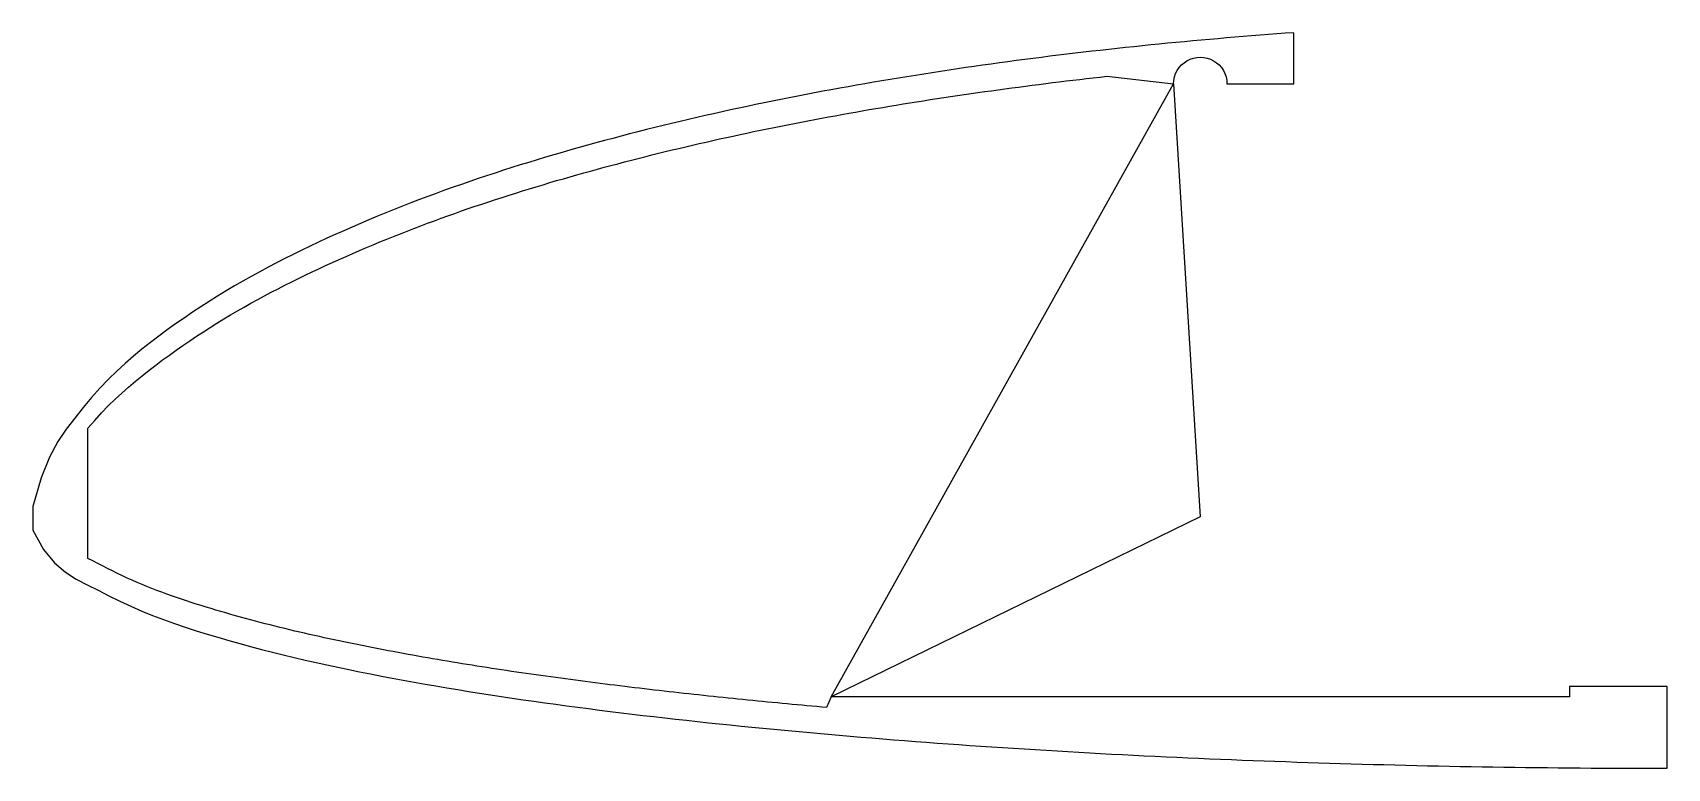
# Model space of a CAD drawing. Extents: x -8.6 to 3.5, y -1.9 to 3.6.
import ezdxf

# ---------------------------------------------------------------- set-up
doc = ezdxf.new("R2010")
doc.units = 0
doc.layers.get('0').update_dxf_attribs({"linetype": 'CONTINUOUS'})

msp = doc.modelspace()

# ---------------------------------------------------------------- linework, layer by layer
msp.add_lwpolyline([(0, 0), (-2.72764, -1.33043), (-2.76136, -1.40801), (-2.79776, -1.4048), (-2.83416, -1.40157), (-2.87056, -1.39831), (-2.90696, -1.39503), (-2.94336, -1.39172), (-2.97976, -1.38839), (-3.01616, -1.38503), (-3.05256, -1.38164), (-3.08896, -1.37823), (-3.12536, -1.37479), (-3.16175, -1.37132), (-3.19815, -1.36782), (-3.23455, -1.3643), (-3.27095, -1.36075), (-3.30735, -1.35717), (-3.34375, -1.35356), (-3.38015, -1.34992), (-3.41655, -1.34626), (-3.45295, -1.34256), (-3.48935, -1.33883), (-3.52575, -1.33508), (-3.56215, -1.33129), (-3.59855, -1.32747), (-3.63495, -1.32362), (-3.67135, -1.31974), (-3.70775, -1.31583), (-3.74415, -1.31189), (-3.78055, -1.30791), (-3.81695, -1.3039), (-3.85335, -1.29986), (-3.88975, -1.29579), (-3.92615, -1.29169), (-3.96255, -1.28755), (-3.99895, -1.28337), (-4.03534, -1.27917), (-4.07174, -1.27493), (-4.10814, -1.27065), (-4.14454, -1.26634), (-4.18094, -1.262), (-4.21734, -1.25762), (-4.25374, -1.25321), (-4.29014, -1.24876), (-4.32654, -1.24427), (-4.36294, -1.23975), (-4.39934, -1.2352), (-4.43574, -1.23061), (-4.47214, -1.22598), (-4.50854, -1.22132), (-4.54494, -1.21662), (-4.58134, -1.21188), (-4.61774, -1.2071), (-4.65414, -1.20229), (-4.69054, -1.19744), (-4.72694, -1.19254), (-4.76334, -1.18761), (-4.79974, -1.18263), (-4.83614, -1.17762), (-4.87253, -1.17256), (-4.90893, -1.16745), (-4.94533, -1.1623), (-4.98173, -1.15711), (-5.01813, -1.15186), (-5.05453, -1.14657), (-5.09093, -1.14123), (-5.12733, -1.13584), (-5.16373, -1.1304), (-5.20013, -1.1249), (-5.23653, -1.11935), (-5.27293, -1.11375), (-5.30933, -1.10809), (-5.34573, -1.10238), (-5.38213, -1.09661), (-5.41853, -1.09078), (-5.45493, -1.08489), (-5.49133, -1.07894), (-5.52773, -1.07293), (-5.56413, -1.06686), (-5.60053, -1.06072), (-5.63693, -1.05452), (-5.67333, -1.04826), (-5.70972, -1.04194), (-5.74612, -1.03554), (-5.78252, -1.02909), (-5.81892, -1.02257), (-5.85532, -1.01598), (-5.89172, -1.00932), (-5.92812, -1.0026), (-5.96452, -0.9958), (-6.00092, -0.98894), (-6.03732, -0.98201), (-6.07372, -0.97501), (-6.11012, -0.96793), (-6.14652, -0.96078), (-6.18292, -0.95356), (-6.21932, -0.94627), (-6.25572, -0.9389), (-6.29212, -0.93145), (-6.32852, -0.92392), (-6.36492, -0.91631), (-6.40132, -0.90861), (-6.43772, -0.90081), (-6.47412, -0.89293), (-6.51052, -0.88494), (-6.54692, -0.87686), (-6.58331, -0.86867), (-6.61971, -0.86037), (-6.65611, -0.85197), (-6.69251, -0.84344), (-6.72891, -0.8348), (-6.76531, -0.82603), (-6.80171, -0.81713), (-6.83811, -0.8081), (-6.87451, -0.79894), (-6.91091, -0.78963), (-6.94731, -0.78018), (-6.98371, -0.77058), (-7.02011, -0.76085), (-7.05651, -0.75097), (-7.09291, -0.74096), (-7.12931, -0.73081), (-7.16571, -0.72052), (-7.20211, -0.7101), (-7.23851, -0.69955), (-7.27491, -0.68887), (-7.31131, -0.67804), (-7.34771, -0.66706), (-7.38411, -0.65589), (-7.4205, -0.64452), (-7.4569, -0.63294), (-7.4933, -0.62111), (-7.5297, -0.60903), (-7.5661, -0.59668), (-7.6025, -0.58403), (-7.6389, -0.57106), (-7.6753, -0.55775), (-7.7117, -0.54407), (-7.7481, -0.52998), (-7.7845, -0.51546), (-7.8209, -0.50047), (-7.8573, -0.48498), (-7.8937, -0.46897), (-7.9301, -0.4524), (-7.9665, -0.43525), (-8.0029, -0.41764), (-8.0393, -0.39969), (-8.0757, -0.38146), (-8.1121, -0.36302), (-8.1485, -0.34444), (-8.1849, -0.32579), (-8.2213, -0.30715), (-8.2213, 0.65334), (-8.17109, 0.71151), (-8.12088, 0.76656), (-8.07068, 0.81842), (-8.02047, 0.86735), (-7.97026, 0.91372), (-7.92006, 0.95797), (-7.86985, 1.00062), (-7.81964, 1.04181), (-7.76944, 1.08168), (-7.71923, 1.12034), (-7.66903, 1.15793), (-7.61882, 1.19458), (-7.56861, 1.23043), (-7.51841, 1.26552), (-7.4682, 1.29987), (-7.41799, 1.33349), (-7.36779, 1.36637), (-7.31758, 1.39852), (-7.26737, 1.42994), (-7.21717, 1.46065), (-7.16696, 1.49067), (-7.11676, 1.52002), (-7.06655, 1.54875), (-7.01634, 1.5769), (-6.96614, 1.60449), (-6.91593, 1.63156), (-6.86572, 1.65815), (-6.81552, 1.68428), (-6.76531, 1.70995), (-6.7151, 1.7352), (-6.6649, 1.76002), (-6.61469, 1.78443), (-6.56449, 1.80846), (-6.51428, 1.83211), (-6.46407, 1.85539), (-6.41387, 1.87832), (-6.36366, 1.90091), (-6.31345, 1.92317), (-6.26325, 1.94512), (-6.21304, 1.96676), (-6.16283, 1.98811), (-6.11263, 2.00917), (-6.06242, 2.02995), (-6.01222, 2.05043), (-5.96201, 2.07064), (-5.9118, 2.09057), (-5.8616, 2.11022), (-5.81139, 2.1296), (-5.76118, 2.14872), (-5.71098, 2.16756), (-5.66077, 2.18615), (-5.61056, 2.20449), (-5.56036, 2.22257), (-5.51015, 2.24041), (-5.45995, 2.25801), (-5.40974, 2.27538), (-5.35953, 2.29252), (-5.30933, 2.30943), (-5.25912, 2.32613), (-5.20891, 2.34261), (-5.15871, 2.35888), (-5.1085, 2.37495), (-5.05829, 2.39082), (-5.00809, 2.40649), (-4.95788, 2.42198), (-4.90768, 2.43727), (-4.85747, 2.45239), (-4.80726, 2.46732), (-4.75706, 2.48208), (-4.70685, 2.49666), (-4.65664, 2.51108), (-4.60644, 2.52532), (-4.55623, 2.5394), (-4.50602, 2.55332), (-4.45582, 2.56707), (-4.40561, 2.58067), (-4.3554, 2.59411), (-4.3052, 2.6074), (-4.25499, 2.62054), (-4.20479, 2.63353), (-4.15458, 2.64637), (-4.10437, 2.65907), (-4.05417, 2.67163), (-4.00396, 2.68405), (-3.95375, 2.69634), (-3.90355, 2.70848), (-3.85334, 2.72049), (-3.80313, 2.73236), (-3.75293, 2.7441), (-3.70272, 2.7557), (-3.65252, 2.76718), (-3.60231, 2.77852), (-3.5521, 2.78973), (-3.5019, 2.80082), (-3.45169, 2.81178), (-3.40148, 2.82261), (-3.35128, 2.83332), (-3.30107, 2.84391), (-3.25086, 2.85437), (-3.20066, 2.86471), (-3.15045, 2.87494), (-3.10025, 2.88505), (-3.05004, 2.89504), (-2.99983, 2.90491), (-2.94963, 2.91468), (-2.89942, 2.92432), (-2.84921, 2.93386), (-2.79901, 2.94329), (-2.7488, 2.95261), (-2.69859, 2.96182), (-2.64839, 2.97092), (-2.59818, 2.97992), (-2.54798, 2.98882), (-2.49777, 2.99761), (-2.44756, 3.0063), (-2.39736, 3.01489), (-2.34715, 3.02339), (-2.29694, 3.03178), (-2.24674, 3.04008), (-2.19653, 3.04828), (-2.14632, 3.05638), (-2.09612, 3.06439), (-2.04591, 3.0723), (-1.99571, 3.08012), (-1.9455, 3.08785), (-1.89529, 3.09549), (-1.84509, 3.10303), (-1.79488, 3.11049), (-1.74467, 3.11785), (-1.69447, 3.12513), (-1.64426, 3.13231), (-1.59405, 3.13941), (-1.54385, 3.14642), (-1.49364, 3.15335), (-1.44344, 3.16019), (-1.39323, 3.16694), (-1.34302, 3.17361), (-1.29282, 3.1802), (-1.24261, 3.18671), (-1.1924, 3.19313), (-1.1422, 3.19946), (-1.09199, 3.20572), (-1.04178, 3.21189), (-0.99158, 3.21799), (-0.94137, 3.224), (-0.89117, 3.22993), (-0.84096, 3.23578), (-0.79075, 3.24155), (-0.74055, 3.24723), (-0.69034, 3.25284), (-0.197, 3.19698), (-0.19531, 3.22269), (-0.19029, 3.24797), (-0.182, 3.27237), (-0.17061, 3.29548), (-0.15629, 3.31691), (-0.1393, 3.33628), (-0.11993, 3.35327), (-0.0985, 3.36759), (-0.07539, 3.37898), (-0.05099, 3.38727), (-0.02571, 3.39229), (0, 3.39398), (0.02571, 3.39229), (0.05099, 3.38727), (0.07539, 3.37898), (0.0985, 3.36759), (0.11993, 3.35327), (0.1393, 3.33628), (0.15629, 3.31691), (0.17061, 3.29548), (0.182, 3.27237), (0.19029, 3.24797), (0.19531, 3.22269), (0.197, 3.19698), (0.69034, 3.19698), (0.69034, 3.57446), (0.62821, 3.57), (0.56608, 3.56543), (0.50395, 3.56077), (0.44182, 3.556), (0.37969, 3.55112), (0.31756, 3.54614), (0.25543, 3.54105), (0.1933, 3.53585), (0.13116, 3.53054), (0.06903, 3.52513), (0.0069, 3.5196), (-0.05523, 3.51396), (-0.11736, 3.50821), (-0.17949, 3.50234), (-0.24162, 3.49636), (-0.30375, 3.49027), (-0.36588, 3.48406), (-0.42801, 3.47773), (-0.49014, 3.47128), (-0.55227, 3.46471), (-0.6144, 3.45803), (-0.67653, 3.45122), (-0.73866, 3.4443), (-0.80079, 3.43725), (-0.86292, 3.43008), (-0.92506, 3.42278), (-0.98719, 3.41537), (-1.04932, 3.40782), (-1.11145, 3.40016), (-1.17358, 3.39236), (-1.23571, 3.38444), (-1.29784, 3.3764), (-1.35997, 3.36822), (-1.4221, 3.35992), (-1.48423, 3.35149), (-1.54636, 3.34292), (-1.60849, 3.33423), (-1.67062, 3.3254), (-1.73275, 3.31644), (-1.79488, 3.30734), (-1.85701, 3.2981), (-1.91914, 3.28872), (-1.98128, 3.27921), (-2.04341, 3.26955), (-2.10554, 3.25974), (-2.16767, 3.2498), (-2.2298, 3.2397), (-2.29193, 3.22946), (-2.35406, 3.21907), (-2.41619, 3.20853), (-2.47832, 3.19784), (-2.54045, 3.18699), (-2.60258, 3.17599), (-2.66471, 3.16482), (-2.72684, 3.1535), (-2.78897, 3.14201), (-2.8511, 3.13035), (-2.91323, 3.11853), (-2.97536, 3.10653), (-3.0375, 3.09437), (-3.09963, 3.08202), (-3.16176, 3.0695), (-3.22389, 3.05679), (-3.28602, 3.0439), (-3.34815, 3.03083), (-3.41028, 3.01757), (-3.47241, 3.00412), (-3.53454, 2.99047), (-3.59667, 2.97663), (-3.6588, 2.96259), (-3.72093, 2.94836), (-3.78306, 2.93392), (-3.84519, 2.91927), (-3.90732, 2.90442), (-3.96945, 2.88936), (-4.03158, 2.87408), (-4.09372, 2.8586), (-4.15585, 2.84289), (-4.21798, 2.82697), (-4.28011, 2.81083), (-4.34224, 2.79446), (-4.40437, 2.77785), (-4.4665, 2.761), (-4.52863, 2.74392), (-4.59076, 2.72658), (-4.65289, 2.70899), (-4.71502, 2.69114), (-4.77715, 2.67303), (-4.83928, 2.65466), (-4.90141, 2.63601), (-4.96354, 2.61708), (-5.02567, 2.59787), (-5.08781, 2.57836), (-5.14994, 2.55854), (-5.21207, 2.53842), (-5.2742, 2.51798), (-5.33633, 2.4972), (-5.39846, 2.47609), (-5.46059, 2.45463), (-5.52272, 2.43281), (-5.58485, 2.41062), (-5.64698, 2.38805), (-5.70911, 2.36509), (-5.77124, 2.34174), (-5.83337, 2.31799), (-5.8955, 2.29381), (-5.95763, 2.26922), (-6.01976, 2.2442), (-6.08189, 2.21875), (-6.14403, 2.19287), (-6.20616, 2.16654), (-6.26829, 2.13976), (-6.33042, 2.11251), (-6.39255, 2.08478), (-6.45468, 2.05653), (-6.51681, 2.02774), (-6.57894, 1.9984), (-6.64107, 1.96847), (-6.7032, 1.93793), (-6.76533, 1.90676), (-6.82746, 1.87491), (-6.88959, 1.84238), (-6.95172, 1.80912), (-7.01385, 1.77508), (-7.07598, 1.7402), (-7.13811, 1.7044), (-7.20025, 1.66763), (-7.26238, 1.62981), (-7.32451, 1.5909), (-7.38664, 1.55088), (-7.44877, 1.50974), (-7.5109, 1.46748), (-7.57303, 1.42407), (-7.63516, 1.37951), (-7.69729, 1.33363), (-7.75942, 1.2862), (-7.82155, 1.23697), (-7.88368, 1.1857), (-7.94581, 1.13214), (-8.00794, 1.07573), (-8.07007, 1.01553), (-8.1322, 0.95088), (-8.19433, 0.88138), (-8.25647, 0.8073), (-8.3186, 0.72898), (-8.38073, 0.64677), (-8.44286, 0.55594), (-8.50499, 0.44148), (-8.56712, 0.28707), (-8.62925, 0.07638), (-8.62925, -0.09952), (-8.54871, -0.24101), (-8.46817, -0.34069), (-8.38763, -0.4098), (-8.30709, -0.45961), (-8.22655, -0.50132), (-8.14601, -0.54253), (-8.06547, -0.58338), (-7.98493, -0.62311), (-7.90439, -0.66088), (-7.82385, -0.69597), (-7.74331, -0.72862), (-7.66277, -0.75916), (-7.58223, -0.7879), (-7.50169, -0.81515), (-7.42115, -0.84113), (-7.34061, -0.86603), (-7.26007, -0.89006), (-7.17953, -0.91341), (-7.099, -0.9361), (-7.01846, -0.95812), (-6.93792, -0.97946), (-6.85738, -1.0001), (-6.77684, -1.02006), (-6.6963, -1.03939), (-6.61576, -1.05812), (-6.53522, -1.07631), (-6.45468, -1.09399), (-6.37414, -1.11121), (-6.2936, -1.12799), (-6.21306, -1.14437), (-6.13252, -1.16038), (-6.05198, -1.17604), (-5.97144, -1.19135), (-5.8909, -1.20632), (-5.81036, -1.22095), (-5.72982, -1.23526), (-5.64928, -1.24925), (-5.56874, -1.26293), (-5.4882, -1.2763), (-5.40766, -1.28937), (-5.32712, -1.30215), (-5.24658, -1.31466), (-5.16604, -1.3269), (-5.0855, -1.33888), (-5.00496, -1.35061), (-4.92442, -1.36211), (-4.84388, -1.37339), (-4.76335, -1.38446), (-4.68281, -1.39532), (-4.60227, -1.40599), (-4.52173, -1.41647), (-4.44119, -1.42677), (-4.36065, -1.43689), (-4.28011, -1.44684), (-4.19957, -1.45661), (-4.11903, -1.46622), (-4.03849, -1.47565), (-3.95795, -1.48492), (-3.87741, -1.49403), (-3.79687, -1.50297), (-3.71633, -1.51175), (-3.63579, -1.52038), (-3.55525, -1.52886), (-3.47471, -1.53718), (-3.39417, -1.54536), (-3.31363, -1.5534), (-3.23309, -1.56129), (-3.15255, -1.56905), (-3.07201, -1.57667), (-2.99147, -1.58416), (-2.91093, -1.59152), (-2.83039, -1.59875), (-2.74985, -1.60587), (-2.66931, -1.61286), (-2.58877, -1.61973), (-2.50823, -1.62649), (-2.4277, -1.63313), (-2.34716, -1.63966), (-2.26662, -1.64607), (-2.18608, -1.65237), (-2.10554, -1.65856), (-2.025, -1.66464), (-1.94446, -1.6706), (-1.86392, -1.67646), (-1.78338, -1.68221), (-1.70284, -1.68786), (-1.6223, -1.69339), (-1.54176, -1.69883), (-1.46122, -1.70415), (-1.38068, -1.70938), (-1.30014, -1.7145), (-1.2196, -1.71951), (-1.13906, -1.72443), (-1.05852, -1.72924), (-0.97798, -1.73395), (-0.89744, -1.73857), (-0.8169, -1.74308), (-0.73636, -1.74749), (-0.65582, -1.7518), (-0.57528, -1.75602), (-0.49474, -1.76014), (-0.4142, -1.76416), (-0.33366, -1.76809), (-0.25312, -1.77192), (-0.17258, -1.77566), (-0.09205, -1.77931), (-0.01151, -1.78286), (0.06903, -1.78632), (0.14957, -1.7897), (0.23011, -1.79299), (0.31065, -1.79619), (0.39119, -1.7993), (0.47173, -1.80233), (0.55227, -1.80527), (0.63281, -1.80813), (0.71335, -1.81091), (0.79389, -1.81361), (0.87443, -1.81622), (0.95497, -1.81875), (1.03551, -1.8212), (1.11605, -1.82357), (1.19659, -1.82586), (1.27713, -1.82806), (1.35767, -1.83019), (1.43821, -1.83223), (1.51875, -1.83419), (1.59929, -1.83607), (1.67983, -1.83787), (1.76037, -1.83959), (1.84091, -1.84123), (1.92145, -1.84279), (2.00199, -1.84426), (2.08253, -1.84566), (2.16307, -1.84698), (2.2436, -1.84821), (2.32414, -1.84937), (2.40468, -1.85044), (2.48522, -1.85143), (2.56576, -1.85235), (2.6463, -1.85318), (2.72684, -1.85393), (2.80738, -1.8546), (2.88792, -1.85519), (2.96846, -1.8557), (3.049, -1.85613), (3.12954, -1.85647), (3.21008, -1.85674), (3.29062, -1.85693), (3.37116, -1.85704), (3.4517, -1.85707), (3.4517, -1.25337), (2.72764, -1.25337), (2.72764, -1.33043), (-2.72764, -1.33043), (-0.197, 3.19698), (0, 0), (0, 0)], close=True)

doc.saveas('drawing.dxf')
